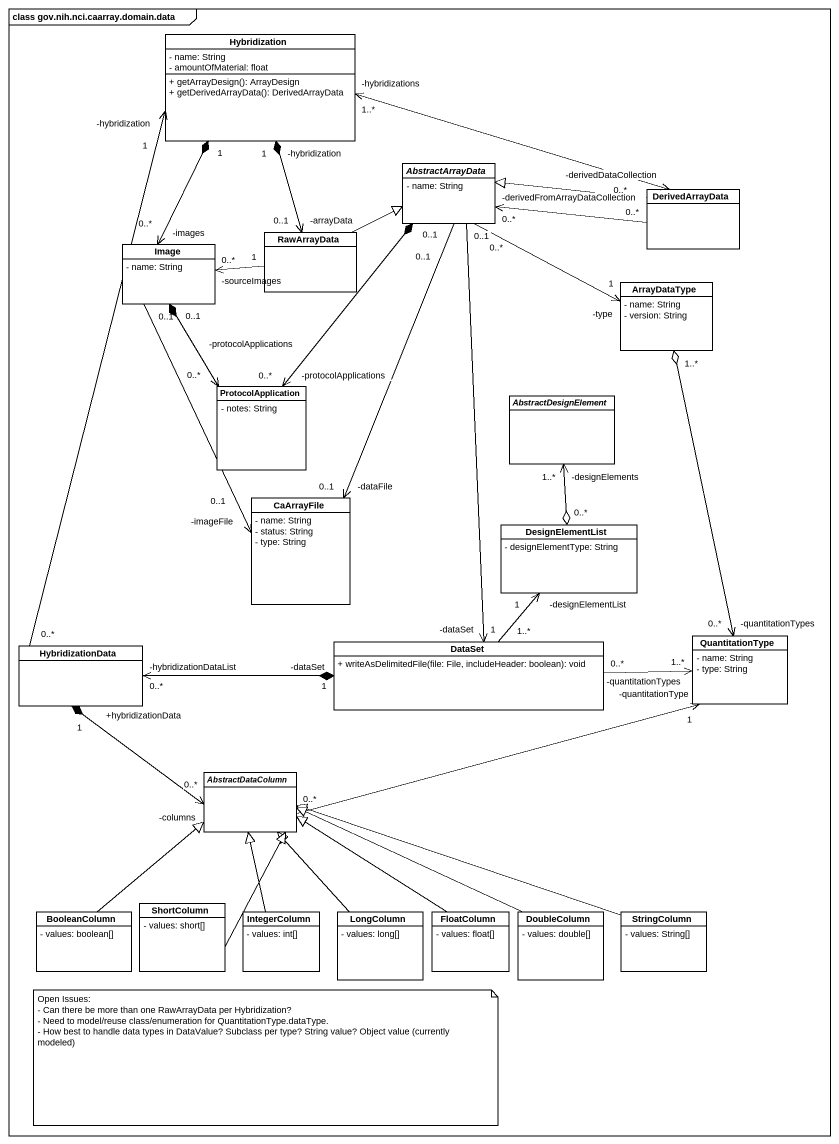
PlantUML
@startuml
mainframe class gov.nih.nci.caarray.domain.data
hide circle
hide empty members
skinparam classAttributeIconSize 0
class Hybridization {
  - name: String
  - amountOfMaterial: float
  + getArrayDesign(): ArrayDesign
  + getDerivedArrayData(): DerivedArrayData
}
abstract class AbstractArrayData {
  - name: String
}
class DerivedArrayData
class RawArrayData
class Image {
  - name: String
}
class ArrayDataType {
  - name: String
  - version: String
}
class ProtocolApplication {
  - notes: String
}
abstract class AbstractDesignElement
class CaArrayFile {
  - name: String
  - status: String
  - type: String
}
class DesignElementList {
  - designElementType: String
}
class HybridizationData
class DataSet {
  + writeAsDelimitedFile(file: File, includeHeader: boolean): void
}
class QuantitationType {
  - name: String
  - type: String
}
abstract class AbstractDataColumn
class BooleanColumn {
  - values: boolean[]
}
class ShortColumn {
  - values: short[]
}
class IntegerColumn {
  - values: int[]
}
class LongColumn {
  - values: long[]
}
class FloatColumn {
  - values: float[]
}
class DoubleColumn {
  - values: double[]
}
class StringColumn {
  - values: String[]
}
Hybridization "-hybridizations\n1..*" <-right-> "-derivedDataCollection\n0..*" DerivedArrayData
Hybridization "-hybridization\n1" *--> "-arrayData\n0..1" RawArrayData
Hybridization "1" *--> "-images\n0..*" Image
AbstractArrayData "0..*" -right-> "-type\n1" ArrayDataType
AbstractArrayData "0..1" *--> "-protocolApplications\n0..*" ProtocolApplication
AbstractArrayData "0..1" --> "-dataFile\n0..1" CaArrayFile
AbstractArrayData "0..1" --> "-dataSet\n1" DataSet
DerivedArrayData "0..*" -left-> "-derivedFromArrayDataCollection\n0..*" AbstractArrayData
DerivedArrayData -left-|> AbstractArrayData
RawArrayData -right-|> AbstractArrayData
RawArrayData "1" -left-> "-sourceImages\n0..*" Image
Image "0..1" *--> "-protocolApplications\n0..*" ProtocolApplication
Image "0..1" --> "-imageFile\n0..1" CaArrayFile
ArrayDataType "1..*" o--> "-quantitationTypes\n0..*" QuantitationType
DesignElementList "0..*" o-up-> "-designElements\n1..*" AbstractDesignElement
HybridizationData "0..*" -up-> "-hybridization\n1" Hybridization
HybridizationData "+hybridizationData\n1" *--> "-columns\n0..*" AbstractDataColumn
DataSet "1..*" -up-> "-designElementList\n1" DesignElementList
DataSet "-dataSet\n1" *-left-> "-hybridizationDataList\n0..*" HybridizationData
DataSet "0..*" -right-> "-quantitationTypes\n1..*" QuantitationType
AbstractDataColumn "0..*" -right-> "-quantitationType\n1" QuantitationType
BooleanColumn -up-|> AbstractDataColumn
ShortColumn -up-|> AbstractDataColumn
IntegerColumn -up-|> AbstractDataColumn
LongColumn -up-|> AbstractDataColumn
FloatColumn -up-|> AbstractDataColumn
DoubleColumn -left-|> AbstractDataColumn
StringColumn -left-|> AbstractDataColumn
note as N1
  Open Issues:
  - Can there be more than one RawArrayData per Hybridization?
  - Need to model/reuse class/enumeration for QuantitationType.dataType.
  - How best to handle data types in DataValue? Subclass per type? String value? Object value (currently modeled)
end note
@enduml
